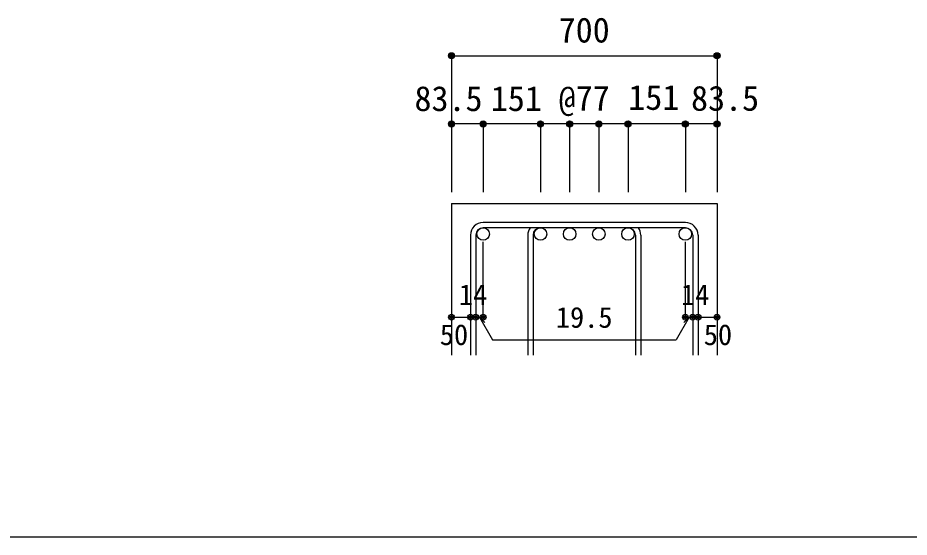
# Model space of a CAD drawing. Units: millimetres at full size, sheet at 1:30; details may follow other scales. Extents: x -5973 to 5954, y -4195 to 4201.
# Drawn here: x -942 to 1409, y -4195 to -2825 of the extents above; entities that cross this region are included whole.
import ezdxf
from ezdxf.enums import TextEntityAlignment as Align

# ---------------------------------------------------------------- set-up
doc = ezdxf.new("R2010")
doc.units = ezdxf.units.MM
doc.header["$LTSCALE"] = 30
doc.header["$PDMODE"] = 32
doc.header["$PDSIZE"] = 15
for name, color, linetype in [('0-1_躯体線', 2, 'Continuous'), ('0-5_基礎梁筋', 7, 'Continuous'), ('0-6_スタラップ筋', 7, 'Continuous'), ('0-D_寸法', 4, 'Continuous'), ('F-0_枠', 6, 'Continuous')]:
    doc.layers.add(name, color=color, linetype=linetype)
doc.styles.add('ＭＳ ゴシック', font='')
doc.styles.get('ＭＳ ゴシック').set_extended_font_data('MS Gothic')

msp = doc.modelspace()

# ---------------------------------------------------------------- linework, layer by layer
at = {"layer": '0-1_躯体線'}
for p, q in [((202.28, -3314.89), (202.28, -3714.89)), ((202.28, -3314.89), (902.59, -3314.89)), ((902.59, -3314.89), (902.59, -3714.89))]:
    msp.add_line(p, q, dxfattribs=at)
at = {"layer": '0-5_基礎梁筋', "color": 3}
for centre in [(285.78, -3395.39), (436.94, -3395.39), (513.94, -3395.39), (590.94, -3395.39), (667.94, -3395.39), (819.09, -3395.39)]:
    msp.add_circle(centre, 16.5, dxfattribs=at)
at = {"layer": '0-6_スタラップ筋'}
for p, q in [((819.09, -3364.89), (285.78, -3364.89)), ((819.09, -3378.89), (285.78, -3378.89)), ((252.28, -3398.39), (252.28, -3714.89)), ((266.28, -3398.39), (266.28, -3714.89)), ((403.44, -3398.39), (403.44, -3714.89)), ((417.44, -3398.39), (417.44, -3714.89)), ((687.44, -3398.39), (687.44, -3714.89)), ((701.44, -3398.39), (701.44, -3714.89)), ((838.59, -3398.39), (838.59, -3714.89)), ((852.59, -3398.39), (852.59, -3714.89))]:
    msp.add_line(p, q, dxfattribs=at)
for centre, radius, start, end in [((285.78, -3398.39), 33.5, 90, 180), ((285.78, -3398.39), 19.5, 90, 180), ((436.94, -3398.39), 33.5, 144.40235, 180), ((436.94, -3398.39), 19.5, 90, 180), ((667.94, -3398.39), 19.5, 0, 90), ((667.94, -3398.39), 33.5, 0, 35.59765), ((819.09, -3398.39), 33.5, 0, 90), ((819.09, -3398.39), 19.5, 0, 90)]:
    msp.add_arc(centre, radius, start, end, dxfattribs=at)
at = {"layer": '0-D_寸法'}
for p, q in [((202.28, -2924.89), (202.28, -3104.89)), ((202.28, -2924.89), (902.59, -2924.89)), ((902.59, -2924.89), (902.59, -3104.89)), ((552.44, -3104.89), (285.78, -3104.89)), ((285.78, -3104.89), (285.78, -3284.89)), ((436.94, -3104.89), (436.94, -3284.89)), ((513.94, -3104.89), (513.94, -3284.89)), ((819.09, -3104.89), (552.44, -3104.89)), ((590.94, -3104.89), (590.94, -3284.89)), ((667.94, -3104.89), (667.94, -3284.89)), ((902.59, -3104.89), (819.09, -3104.89)), ((819.09, -3104.89), (819.09, -3284.89)), ((902.59, -3104.89), (902.59, -3284.89)), ((285.78, -3614.89), (285.78, -3415.56)), ((819.09, -3614.89), (819.09, -3415.56)), ((202.28, -3614.89), (252.28, -3614.89)), ((252.28, -3614.89), (285.78, -3614.89)), ((276.03, -3614.89), (290.18, -3629.04)), ((276.03, -3614.89), (310.26, -3674.17)), ((828.84, -3614.89), (794.62, -3674.17)), ((828.84, -3614.89), (814.7, -3629.04)), ((819.09, -3614.89), (902.59, -3614.89)), ((838.59, -3614.89), (852.59, -3614.89)), ((310.26, -3674.17), (794.62, -3674.17))]:
    msp.add_line(p, q, dxfattribs=at)
for points in [[(902.59, -2924.89), (902.59, -3104.89), (902.59, -3284.89)], [(285.78, -3104.89), (202.28, -3104.89), (202.28, -3284.89)]]:
    msp.add_lwpolyline(points, dxfattribs=at)
for centre, radius in [((202.28, -2924.89), 8), ((202.28, -2924.89), 7.2), ((202.28, -2924.89), 6.4), ((202.28, -2924.89), 5.6), ((202.28, -2924.89), 4.8), ((202.28, -2924.89), 4), ((202.28, -2924.89), 3.2), ((202.28, -2924.89), 2.4), ((202.28, -2924.89), 1.6), ((202.28, -2924.89), 0.8), ((902.59, -2924.89), 8), ((902.59, -2924.89), 7.2), ((902.59, -2924.89), 6.4), ((902.59, -2924.89), 5.6), ((902.59, -2924.89), 4.8), ((902.59, -2924.89), 4), ((902.59, -2924.89), 3.2), ((902.59, -2924.89), 2.4), ((902.59, -2924.89), 1.6), ((902.59, -2924.89), 0.8), ((202.28, -3104.89), 8), ((202.28, -3104.89), 7.2), ((202.28, -3104.89), 6.4), ((202.28, -3104.89), 5.6), ((202.28, -3104.89), 4.8), ((202.28, -3104.89), 4), ((202.28, -3104.89), 3.2), ((202.28, -3104.89), 2.4), ((202.28, -3104.89), 1.6), ((285.78, -3104.89), 8), ((285.78, -3104.89), 7.2), ((285.78, -3104.89), 6.4), ((285.78, -3104.89), 5.6), ((285.78, -3104.89), 4.8), ((285.78, -3104.89), 4), ((285.78, -3104.89), 3.2), ((285.78, -3104.89), 2.4), ((285.78, -3104.89), 1.6), ((436.94, -3104.89), 8), ((436.94, -3104.89), 7.2), ((436.94, -3104.89), 6.4), ((436.94, -3104.89), 5.6), ((436.94, -3104.89), 4.8), ((436.94, -3104.89), 4), ((436.94, -3104.89), 3.2), ((436.94, -3104.89), 2.4), ((436.94, -3104.89), 1.6), ((513.94, -3104.89), 8), ((513.94, -3104.89), 7.2), ((513.94, -3104.89), 6.4), ((513.94, -3104.89), 5.6), ((513.94, -3104.89), 4.8), ((513.94, -3104.89), 4), ((513.94, -3104.89), 3.2), ((513.94, -3104.89), 2.4), ((513.94, -3104.89), 1.6), ((590.94, -3104.89), 8), ((590.94, -3104.89), 7.2), ((590.94, -3104.89), 6.4), ((590.94, -3104.89), 5.6), ((590.94, -3104.89), 4.8), ((590.94, -3104.89), 4), ((590.94, -3104.89), 3.2), ((590.94, -3104.89), 2.4), ((590.94, -3104.89), 1.6), ((667.94, -3104.89), 8), ((667.94, -3104.89), 7.2), ((667.94, -3104.89), 6.4), ((667.94, -3104.89), 5.6), ((667.94, -3104.89), 4.8), ((667.94, -3104.89), 4), ((667.94, -3104.89), 3.2), ((667.94, -3104.89), 2.4), ((667.94, -3104.89), 1.6), ((819.09, -3104.89), 8), ((819.09, -3104.89), 7.2), ((819.09, -3104.89), 6.4), ((819.09, -3104.89), 5.6), ((819.09, -3104.89), 4.8), ((819.09, -3104.89), 4), ((819.09, -3104.89), 3.2), ((819.09, -3104.89), 2.4), ((819.09, -3104.89), 1.6), ((902.59, -3104.89), 8), ((902.59, -3104.89), 7.2), ((902.59, -3104.89), 6.4), ((902.59, -3104.89), 5.6), ((902.59, -3104.89), 4.8), ((902.59, -3104.89), 4), ((902.59, -3104.89), 3.2), ((902.59, -3104.89), 2.4), ((902.59, -3104.89), 1.6), ((202.28, -3104.89), 0.8), ((285.78, -3104.89), 0.8), ((436.94, -3104.89), 0.8), ((513.94, -3104.89), 0.8), ((590.94, -3104.89), 0.8), ((667.94, -3104.89), 0.8), ((819.09, -3104.89), 0.8), ((902.59, -3104.89), 0.8), ((202.28, -3614.89), 4), ((202.28, -3614.89), 3.6), ((202.28, -3614.89), 3.2), ((202.28, -3614.89), 2.8), ((202.28, -3614.89), 2.4), ((202.28, -3614.89), 2), ((202.28, -3614.89), 1.6), ((202.28, -3614.89), 1.2), ((202.28, -3614.89), 0.8), ((202.28, -3614.89), 0.4), ((252.28, -3614.89), 4), ((252.28, -3614.89), 3.6), ((252.28, -3614.89), 3.2), ((252.28, -3614.89), 2.8), ((252.28, -3614.89), 2.4), ((252.28, -3614.89), 2), ((252.28, -3614.89), 1.6), ((252.28, -3614.89), 1.2), ((252.28, -3614.89), 0.8), ((252.28, -3614.89), 0.4), ((266.28, -3614.89), 4), ((266.28, -3614.89), 3.6), ((266.28, -3614.89), 3.2), ((266.28, -3614.89), 2.8), ((266.28, -3614.89), 2.4), ((266.28, -3614.89), 2), ((266.28, -3614.89), 1.6), ((266.28, -3614.89), 1.2), ((266.28, -3614.89), 0.8), ((266.28, -3614.89), 0.4), ((285.78, -3614.89), 4), ((285.78, -3614.89), 3.6), ((285.78, -3614.89), 3.2), ((285.78, -3614.89), 2.8), ((285.78, -3614.89), 2.4), ((285.78, -3614.89), 2), ((285.78, -3614.89), 1.6), ((285.78, -3614.89), 1.2), ((285.78, -3614.89), 0.8), ((285.78, -3614.89), 0.4), ((819.09, -3614.89), 4), ((819.09, -3614.89), 3.6), ((819.09, -3614.89), 3.2), ((819.09, -3614.89), 2.8), ((819.09, -3614.89), 2.4), ((819.09, -3614.89), 2), ((819.09, -3614.89), 1.6), ((819.09, -3614.89), 1.2), ((819.09, -3614.89), 0.8), ((819.09, -3614.89), 0.4), ((838.59, -3614.89), 4), ((838.59, -3614.89), 3.6), ((838.59, -3614.89), 3.2), ((838.59, -3614.89), 2.8), ((838.59, -3614.89), 2.4), ((838.59, -3614.89), 2), ((838.59, -3614.89), 1.6), ((838.59, -3614.89), 1.2), ((838.59, -3614.89), 0.8), ((838.59, -3614.89), 0.4), ((852.59, -3614.89), 4), ((852.59, -3614.89), 3.6), ((852.59, -3614.89), 3.2), ((852.59, -3614.89), 2.8), ((852.59, -3614.89), 2.4), ((852.59, -3614.89), 2), ((852.59, -3614.89), 1.6), ((852.59, -3614.89), 1.2), ((852.59, -3614.89), 0.8), ((852.59, -3614.89), 0.4), ((902.59, -3614.89), 4), ((902.59, -3614.89), 3.6), ((902.59, -3614.89), 3.2), ((902.59, -3614.89), 2.8), ((902.59, -3614.89), 2.4), ((902.59, -3614.89), 2), ((902.59, -3614.89), 1.6), ((902.59, -3614.89), 1.2), ((902.59, -3614.89), 0.8), ((902.59, -3614.89), 0.4)]:
    msp.add_circle(centre, radius, dxfattribs=at)
at = {"layer": '0-D_寸法', "color": 7}
for p in [(202.28, -2924.89), (902.59, -2924.89), (202.28, -3104.89), (285.78, -3104.89), (436.94, -3104.89), (513.94, -3104.89), (590.94, -3104.89), (667.94, -3104.89), (819.09, -3104.89), (902.59, -3104.89), (202.28, -3614.89), (252.28, -3614.89), (266.28, -3614.89), (285.78, -3614.89), (819.09, -3614.89), (838.59, -3614.89), (852.59, -3614.89), (902.59, -3614.89)]:
    msp.add_point(p, dxfattribs=at)
at = {"layer": 'F-0_枠'}
msp.add_line((5954.1, -4195.24), (-5972.88, -4195.24), dxfattribs=at)

# ---------------------------------------------------------------- texts
at = {"layer": '0-D_寸法', "style": 'ＭＳ ゴシック'}
for s, height, p in [('700', 65.98, (484.94, -2909.89)), ('83.5', 65.98, (104.63, -3090.74)), ('151', 65.98, (305.92, -3090.57)), ('@77', 65.98, (484.94, -3089.89)), ('151', 65.98, (668.54, -3087.51)), ('83.5', 65.98, (834.09, -3089.89)), ('14', 54.99, (221.75, -3599.44)), ('14', 54.99, (807.63, -3599.44)), ('19.5', 54.99, (477.44, -3659.17)), ('50', 54.99, (171.44, -3704.89)), ('50', 54.99, (867.59, -3704.89))]:
    msp.add_text(s, height=height, dxfattribs=at).set_placement(p, align=Align.BOTTOM_LEFT)

doc.saveas('drawing.dxf')
